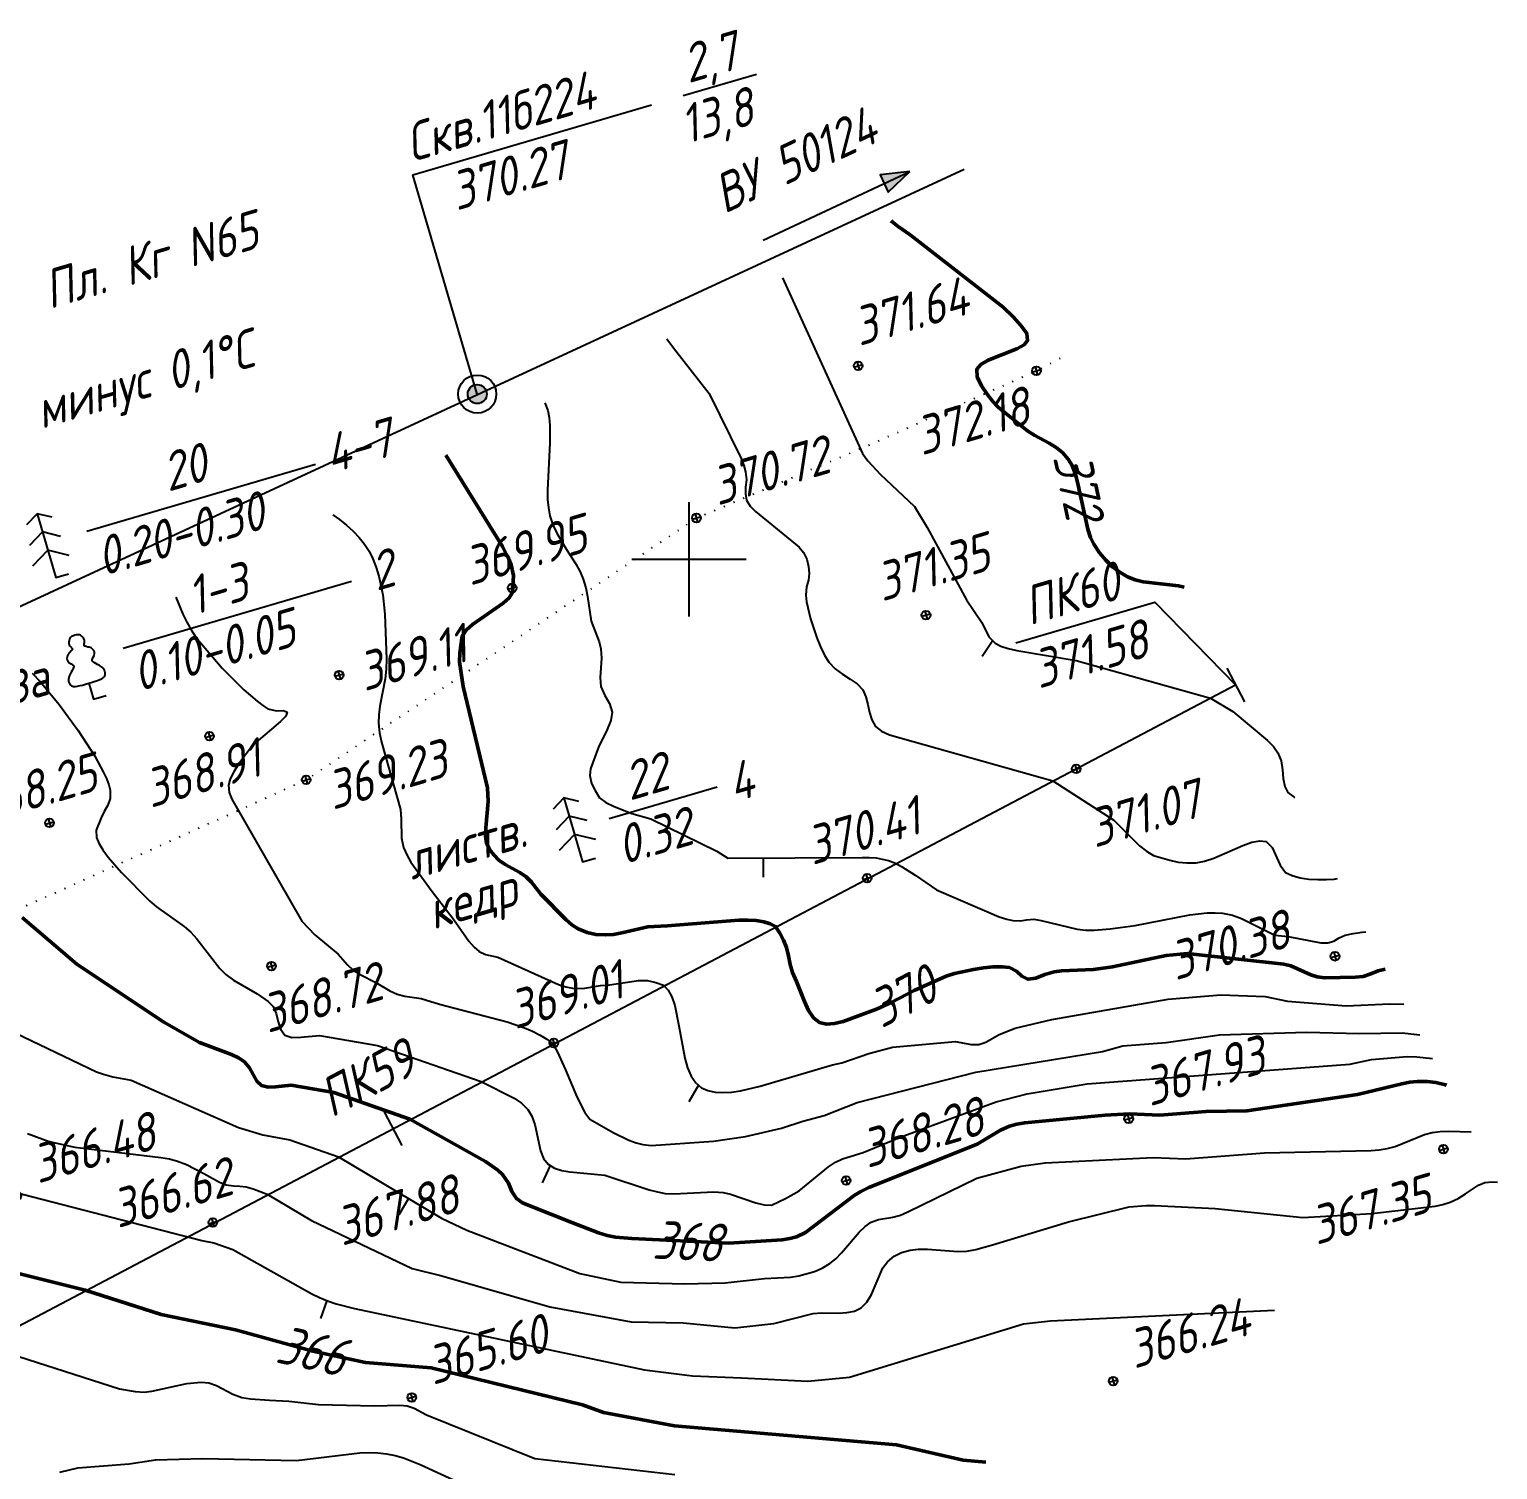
# Model space of a CAD drawing. Extents: x 1517648 to 1519685, y 2184577 to 2185456.
# Drawn here: x 1519530.7 to 1519684.9, y 2185304.4 to 2185455.7 of the extents above; entities that cross this region are included whole.
import ezdxf
from ezdxf.enums import TextEntityAlignment as Align

# ---------------------------------------------------------------- set-up
doc = ezdxf.new("R2010")
doc.units = 0
doc.linetypes.add('ИИDot', pattern=[1, 0, -1])
for name, color, linetype, lineweight in [('ИИ_ГЕОСЕТКА_025', 3, 'Continuous', 25), ('ИИ_КОНТУР_025', 7, 'ИИDot', 25), ('ИИ_ОТМЕТКА_025', 7, 'Continuous', 25), ('ИИ_ПИКЕТАЖ_025', 7, 'Continuous', 25), ('ИИ_ПЛОЩАДКА_025', 7, 'Continuous', 25), ('ИИ_РЕЛЬЕФ_025', 34, 'Continuous', 25), ('ИИ_РЕЛЬЕФ_050', 34, 'Continuous', 50), ('ИИ_СКВАЖИНА_025', 7, 'Continuous', 25), ('ИИ_ТЕКСТ_025', 7, 'Continuous', 25), ('ИИ_ТРАССА_ТРУБ_025', 7, 'Continuous', 25), ('ИИ_УГОДЬЯ_025', 7, 'Continuous', 25)]:
    doc.layers.add(name, color=color, linetype=linetype, lineweight=lineweight)
doc.styles.add('VNIPISIMPLEXCUR', font='simplex.shx', dxfattribs={"width": 0.8, "oblique": 15})

# ---------------------------------------------------------------- blocks, each defined once
blk = doc.blocks.new('PICKET')
at = {"color": 0, "linetype": 'Continuous', "lineweight": 25}
for p, q in [((-0.23, 0), (0.23, 0)), ((0, 0.23), (0, -0.23))]:
    blk.add_line(p, q, dxfattribs=at)
blk.add_circle((0, 0), 0.23, dxfattribs=at)
at = {"color": 0, "linetype": 'Continuous', "style": 'VNIPISIMPLEXCUR', "oblique": 15, "width": 0.8}
blk.add_attdef('OTMETKA', (1.25, 0.3), '', height=2, dxfattribs=at)
at = {"color": 8, "linetype": 'Continuous', "style": 'VNIPISIMPLEXCUR', "oblique": 15, "width": 0.8, "flags": 1}
blk.add_attdef('NOMER', (1.25, -2.7), '', height=2, dxfattribs=at)
blk = doc.blocks.new('ИИ15001')
at = {"color": 0, "linetype": 'Continuous', "lineweight": 25}
blk.add_lwpolyline([(0, 1), (0, -1)], dxfattribs=at)
at = {"color": 0, "linetype": 'Continuous', "lineweight": 25, "style": 'VNIPISIMPLEXCUR', "oblique": 15, "width": 0.8}
blk.add_attdef('STATIONING', text='', height=2, dxfattribs=at).set_placement((0, 2), align=Align.CENTER)
at = {"color": 7, "linetype": 'Continuous', "lineweight": 25, "style": 'VNIPISIMPLEXCUR', "oblique": 15, "width": 0.8}
blk.add_attdef('HEIGHT', text='', height=2, dxfattribs=at).set_placement((0, -2), align=Align.TOP_CENTER)
blk = doc.blocks.new('ИИ053672А')
at = {"color": 0, "linetype": 'Continuous'}
for points in [[(0.7, 3.096), (0, 3.5), (-0.7, 3.096)], [(0, 3.5), (0, 0), (0.7, 0)], [(0.85, 2.009), (0, 2.5), (-0.85, 2.009)], [(1, 0.923), (0, 1.5), (-1, 0.923)]]:
    blk.add_lwpolyline(points, dxfattribs=at)
at = {"color": 0, "linetype": 'Continuous', "style": 'VNIPISIMPLEXCUR', "oblique": 15, "width": 0.8}
blk.add_attdef('RACE1', text='', height=2, dxfattribs=at).set_placement((-2, 2.25), align=Align.RIGHT)
blk.add_attdef('HEIGHT', (2, 2.25), '', height=2, dxfattribs=at)
blk.add_attdef('DISTANCE', text='', height=2, dxfattribs=at).set_placement((8.5, 1.75), align=Align.MIDDLE_LEFT)
blk.add_attdef('RACE2', text='', height=2, dxfattribs=at).set_placement((-2, 1.25), align=Align.TOP_RIGHT)
blk.add_attdef('THICKNESS', text='', height=2, dxfattribs=at).set_placement((2, 1.25), align=Align.TOP_LEFT)
blk = doc.blocks.new('ИИ053671А')
at = {"color": 0, "linetype": 'Continuous'}
blk.add_lwpolyline([(0, 0.875), (0.129, 0.876), (0.342, 0.878), (0.479, 0.882), (0.614, 0.891), (0.726, 0.907), (0.816, 0.94), (0.906, 1), (0.956, 1.071), (0.983, 1.151), (0.991, 1.231), (0.986, 1.295), (0.963, 1.379), (0.932, 1.445), (0.884, 1.516), (0.798, 1.61), (0.719, 1.692), (0.646, 1.766), (0.575, 1.842), (0.536, 1.889), (0.511, 1.929), (0.501, 1.967), (0.504, 1.992), (0.518, 2.017), (0.545, 2.049), (0.608, 2.115), (0.679, 2.198), (0.732, 2.29), (0.745, 2.372), (0.736, 2.444), (0.709, 2.515), (0.672, 2.575), (0.633, 2.617), (0.596, 2.646), (0.548, 2.678), (0.495, 2.709), (0.408, 2.76), (0.363, 2.789), (0.336, 2.812), (0.324, 2.831), (0.321, 2.846), (0.325, 2.865), (0.335, 2.89), (0.353, 2.928), (0.372, 2.968), (0.4, 3.034), (0.413, 3.103), (0.412, 3.19), (0.398, 3.247), (0.363, 3.319), (0.32, 3.377), (0.284, 3.414), (0.246, 3.444), (0.181, 3.476), (0.125, 3.489), (0.07, 3.496), (0, 3.5), (-0.07, 3.496), (-0.125, 3.489), (-0.181, 3.476), (-0.246, 3.444), (-0.284, 3.414), (-0.32, 3.377), (-0.363, 3.319), (-0.398, 3.247), (-0.412, 3.19), (-0.413, 3.103), (-0.4, 3.034), (-0.372, 2.968), (-0.353, 2.928), (-0.335, 2.89), (-0.325, 2.865), (-0.321, 2.846), (-0.324, 2.831), (-0.336, 2.812), (-0.363, 2.789), (-0.408, 2.76), (-0.495, 2.709), (-0.548, 2.678), (-0.596, 2.646), (-0.633, 2.617), (-0.672, 2.575), (-0.709, 2.515), (-0.736, 2.444), (-0.745, 2.372), (-0.732, 2.29), (-0.679, 2.198), (-0.608, 2.115), (-0.545, 2.049), (-0.518, 2.017), (-0.504, 1.992), (-0.501, 1.967), (-0.511, 1.929), (-0.536, 1.889), (-0.575, 1.842), (-0.646, 1.766), (-0.719, 1.692), (-0.798, 1.61), (-0.884, 1.516), (-0.932, 1.445), (-0.963, 1.379), (-0.986, 1.295), (-0.991, 1.231), (-0.983, 1.151), (-0.956, 1.071), (-0.906, 1), (-0.816, 0.94), (-0.726, 0.907), (-0.614, 0.891), (-0.479, 0.882), (-0.342, 0.878), (-0.129, 0.876)], close=True, dxfattribs=at)
blk.add_lwpolyline([(0, 0.875), (0, 0), (0.7, 0)], dxfattribs=at)
at = {"color": 0, "linetype": 'Continuous', "style": 'VNIPISIMPLEXCUR', "oblique": 15, "width": 0.8}
blk.add_attdef('RACE1', text='', height=2, dxfattribs=at).set_placement((-2, 2.25), align=Align.RIGHT)
blk.add_attdef('HEIGHT', (2, 2.25), '', height=2, dxfattribs=at)
blk.add_attdef('DISTANCE', text='', height=2, dxfattribs=at).set_placement((8.5, 1.75), align=Align.MIDDLE_LEFT)
blk.add_attdef('RACE2', text='', height=2, dxfattribs=at).set_placement((-2, 1.25), align=Align.TOP_RIGHT)
blk.add_attdef('THICKNESS', text='', height=2, dxfattribs=at).set_placement((2, 1.25), align=Align.TOP_LEFT)
blk = doc.blocks.new('ИИ25001')
at = {"linetype": 'Continuous'}
h = blk.add_hatch(color=0, dxfattribs=at)
edge = h.paths.add_edge_path()
edge.add_arc((0, 0), 0.5, 0, 360)
at = {"color": 0, "linetype": 'Continuous'}
for radius in [1, 0.5]:
    blk.add_circle((0, 0), radius, dxfattribs=at)
at = {"color": 0, "style": 'VNIPISIMPLEXCUR', "oblique": 15, "width": 0.8}
for tag, p in [('NUMBER', (2, 0.7)), ('STS', (14.218, 0.7)), ('EGWL', (38.317, 0.7)), ('TFS', (19.079, -1)), ('HEIGHT', (2, -2.7)), ('FS', (14.218, -2.7)), ('AGWL', (36.594, -2.7))]:
    blk.add_attdef(tag, p, '', height=2, dxfattribs=at)
at = {"color": 253, "style": 'VNIPISIMPLEXCUR', "oblique": 15, "width": 0.8, "flags": 1}
for tag, p in [('DATE', (-2.5, -0.8)), ('NOTE1', (-2.5, -3.2)), ('NOTE2', (-2.5, -5.6))]:
    blk.add_attdef(tag, text='', height=1.6, dxfattribs=at).set_placement(p, align=Align.RIGHT)
blk = doc.blocks.new('ИИ15008')
at = {"linetype": 'Continuous', "lineweight": 25}
blk.add_hatch(color=0, dxfattribs=at).paths.add_polyline_path([(0, 0), (1.5, -0.5), (1.5, 0.5)])
at = {"color": 0, "linetype": 'Continuous', "lineweight": 25}
blk.add_lwpolyline([(0, 0), (1.5, -0.5), (1.5, 0.5)], close=True, dxfattribs=at)
blk.add_lwpolyline([(8.5, 0), (0, 0)], dxfattribs=at)
blk = doc.blocks.new('ИИ053296')
at = {"color": 0, "linetype": 'Continuous', "lineweight": 25}
blk.add_lwpolyline([(0, 0), (1, 0)], dxfattribs=at)
blk = doc.blocks.new('ИИ05012')
at = {"color": 0, "linetype": 'Continuous', "flags": 128}
for points in [[(0, 3), (0, -3)], [(-3, 0), (3, 0)]]:
    blk.add_lwpolyline(points, dxfattribs=at)

msp = doc.modelspace()

# ---------------------------------------------------------------- linework, layer by layer
at = {"layer": 'ИИ_КОНТУР_025', "flags": 128}
msp.add_lwpolyline([(1519464.39, 2185354.07), (1519471.875, 2185342.195), (1519475.39, 2185338.89), (1519559.81, 2185376.84), (1519600.785, 2185404.336), (1519618.726, 2185411.925), (1519636.483, 2185419.793), (1519639.251, 2185421.26)], dxfattribs=at)
at = {"layer": 'ИИ_ПИКЕТАЖ_025', "color": 4}
msp.add_lwpolyline([(1519634.327, 2185391.21), (1519648.924, 2185395.499), (1519657.402, 2185386.805)], dxfattribs=at)
at = {"layer": 'ИИ_ПЛОЩАДКА_025'}
msp.add_lwpolyline([(1519628.884, 2185440.941), (1519496.34, 2185379.58), (1519490.219, 2185392.79)], dxfattribs=at)
at = {"layer": 'ИИ_РЕЛЬЕФ_025'}
for points, elevation in [([(1519609.825, 2185429.558), (1519618.213, 2185411.094), (1519618.784, 2185410.346), (1519620.089, 2185408.929), (1519623.67, 2185405.543), (1519625.02, 2185403.324), (1519629.151, 2185395.754), (1519630.77, 2185393.373), (1519631.505, 2185391.864), (1519632.154, 2185391.201), (1519632.759, 2185390.889), (1519633.522, 2185390.629), (1519634.412, 2185390.409), (1519640.644, 2185389.379), (1519654.766, 2185385.419), (1519657.092, 2185384.01), (1519660.761, 2185380.968), (1519661.362, 2185380.331), (1519661.84, 2185379.668), (1519662.172, 2185378.822), (1519662.319, 2185377.898), (1519662.404, 2185376.98), (1519662.554, 2185376.15), (1519662.892, 2185375.493), (1519663.532, 2185375.017), (1519663.632, 2185374.98)], 371.5), ([(1519597.691, 2185423.166), (1519598.391, 2185422.204), (1519602.129, 2185417.405), (1519605.484, 2185410.585), (1519605.758, 2185409.858), (1519605.953, 2185409.199), (1519606.035, 2185408.335), (1519605.953, 2185407.575), (1519605.937, 2185406.887), (1519606.029, 2185406.195), (1519606.423, 2185405.583), (1519606.989, 2185405.01), (1519611.565, 2185401.278), (1519612.011, 2185400.73), (1519612.366, 2185400.001), (1519612.56, 2185399.25), (1519612.64, 2185398.495), (1519612.539, 2185397.799), (1519612.326, 2185397.1), (1519612.26, 2185396.25), (1519612.36, 2185395.535), (1519612.78, 2185393.735), (1519613.432, 2185391.745), (1519613.822, 2185390.792), (1519614.244, 2185389.928), (1519614.687, 2185389.199), (1519615.346, 2185388.486), (1519616.124, 2185387.924), (1519616.931, 2185387.427), (1519617.678, 2185386.91), (1519618.274, 2185386.287), (1519618.583, 2185385.54), (1519618.798, 2185384.737), (1519618.947, 2185383.902), (1519619.214, 2185383.147), (1519619.581, 2185382.455), (1519620.233, 2185381.959), (1519621.057, 2185381.577), (1519638.225, 2185376.745), (1519644.608, 2185372.611), (1519647.325, 2185369.922), (1519648.034, 2185369.353), (1519648.777, 2185368.909), (1519650.491, 2185368.387), (1519651.363, 2185368.178), (1519652.286, 2185368.106), (1519653.261, 2185368.129), (1519654.132, 2185368.288), (1519655.1, 2185368.617), (1519658.165, 2185369.946), (1519659.105, 2185370.277), (1519659.935, 2185370.439), (1519660.614, 2185370.364), (1519661.234, 2185369.742), (1519662.065, 2185367.874), (1519662.642, 2185367.113), (1519663.336, 2185366.78), (1519664.17, 2185366.554), (1519665.086, 2185366.42), (1519666.027, 2185366.361), (1519666.936, 2185366.362), (1519667.758, 2185366.407), (1519668.11, 2185366.478)], 371), ([(1519584.879, 2185416.416), (1519585.175, 2185415.617), (1519585.33, 2185414.884), (1519585.41, 2185414.066), (1519585.406, 2185412.235), (1519585.137, 2185407.243), (1519585.159, 2185406.297), (1519585.242, 2185405.404), (1519585.4, 2185404.581), (1519585.713, 2185403.634), (1519586.128, 2185402.733), (1519587.132, 2185401.042), (1519588.145, 2185399.456), (1519588.57, 2185398.684), (1519588.896, 2185397.919), (1519589.167, 2185396.991), (1519589.345, 2185396.1), (1519589.721, 2185393.491), (1519590.562, 2185391.347), (1519590.752, 2185390.581), (1519590.807, 2185389.624), (1519590.688, 2185387.58), (1519590.765, 2185386.64), (1519591.162, 2185385.706), (1519591.654, 2185384.839), (1519591.947, 2185383.934), (1519591.798, 2185383.058), (1519591.412, 2185382.135), (1519590.501, 2185380.264), (1519589.676, 2185378.003), (1519589.599, 2185377.289), (1519589.774, 2185376.47), (1519590.156, 2185375.705), (1519590.592, 2185374.965), (1519591.277, 2185374.454), (1519592.151, 2185374.045), (1519594.013, 2185373.287), (1519595.996, 2185372.744), (1519602.916, 2185369.353), (1519604.077, 2185368.604), (1519618.174, 2185368.683), (1519618.907, 2185368.683), (1519619.664, 2185368.634), (1519620.297, 2185368.524), (1519620.96, 2185368.354), (1519621.693, 2185368.072), (1519622.326, 2185367.741), (1519623.752, 2185366.819), (1519625.991, 2185365.272), (1519632.59, 2185362.466), (1519633.361, 2185362.214), (1519634.025, 2185362.055), (1519634.823, 2185362.03), (1519635.452, 2185362.151), (1519636.197, 2185362.196), (1519636.971, 2185362.084), (1519640.774, 2185361.171), (1519641.679, 2185361.056), (1519642.557, 2185361.043), (1519644.241, 2185361.196), (1519646.843, 2185361.538), (1519652.6, 2185362.673), (1519654.398, 2185362.871), (1519655.24, 2185362.885), (1519656.034, 2185362.828), (1519657.063, 2185362.617), (1519658.009, 2185362.284), (1519661.522, 2185360.542), (1519662.912, 2185360.397), (1519666.362, 2185359.706), (1519667.08, 2185359.707), (1519667.726, 2185359.914), (1519668.274, 2185360.238), (1519668.913, 2185360.513), (1519669.748, 2185360.698), (1519670.687, 2185360.837), (1519671.067, 2185360.865)], 370.5), ([(1519562.595, 2185404.678), (1519563.307, 2185404.176), (1519564.047, 2185403.578), (1519564.741, 2185402.953), (1519565.375, 2185402.295), (1519565.939, 2185401.595), (1519566.421, 2185400.848), (1519566.825, 2185400.033), (1519567.163, 2185399.155), (1519567.441, 2185398.225), (1519567.841, 2185396.259), (1519568.075, 2185394.231), (1519568.256, 2185389.518), (1519568.218, 2185388.455), (1519568.09, 2185387.434), (1519567.537, 2185384.578), (1519567.421, 2185383.677), (1519567.402, 2185382.791), (1519567.511, 2185381.765), (1519567.714, 2185380.786), (1519569.705, 2185373.715), (1519569.795, 2185372.717), (1519569.82, 2185370.73), (1519570.025, 2185369.74), (1519570.361, 2185368.967), (1519570.815, 2185368.195), (1519573.026, 2185365.116), (1519575.271, 2185362.212), (1519576.896, 2185359.9), (1519577.431, 2185359.273), (1519577.958, 2185358.81), (1519578.621, 2185358.492), (1519579.93, 2185358.213), (1519586.295, 2185355.356), (1519587.079, 2185355.102), (1519587.784, 2185354.944), (1519588.861, 2185354.916), (1519590.701, 2185355.245), (1519591.675, 2185355.31), (1519594.706, 2185355.755), (1519595.652, 2185355.756), (1519596.513, 2185355.559), (1519597.33, 2185355.263), (1519597.822, 2185354.755), (1519598.206, 2185354.034), (1519598.505, 2185353.144), (1519598.946, 2185351.022), (1519599.566, 2185347.627), (1519599.857, 2185346.608), (1519600.23, 2185345.717), (1519600.715, 2185345.004), (1519601.316, 2185344.486), (1519601.984, 2185344.2), (1519602.739, 2185344.04), (1519603.571, 2185343.994), (1519604.471, 2185344.047), (1519605.428, 2185344.185), (1519607.479, 2185344.659), (1519615.063, 2185346.911), (1519616.069, 2185347.119), (1519618.889, 2185348.107), (1519621.368, 2185348.754), (1519627.999, 2185349.36), (1519629.636, 2185349.05), (1519630.427, 2185349.048), (1519631.165, 2185349.301), (1519632.587, 2185350.108), (1519634.269, 2185350.757), (1519638.116, 2185351.684), (1519650.31, 2185353.817), (1519655.834, 2185354.276), (1519660.5, 2185354.08), (1519662.861, 2185353.613), (1519668.992, 2185353.118), (1519673.582, 2185353.316), (1519675.058, 2185353.289)], 369.5), ([(1519546.136, 2185396.007), (1519546.863, 2185394.254), (1519547.281, 2185393.396), (1519547.737, 2185392.581), (1519548.239, 2185391.822), (1519550.985, 2185388.554), (1519553.27, 2185386.286), (1519554.658, 2185385.097), (1519555.262, 2185384.647), (1519555.786, 2185384.313), (1519556.677, 2185384.088), (1519557.442, 2185384.112), (1519557.821, 2185383.955), (1519557.656, 2185383.542), (1519557.099, 2185382.961), (1519554.529, 2185380.743), (1519553.854, 2185380.021), (1519552.717, 2185378.471), (1519552.22, 2185377.681), (1519551.844, 2185376.94), (1519551.642, 2185376.293), (1519551.739, 2185375.506), (1519552.001, 2185374.795), (1519559.343, 2185362.014), (1519560.702, 2185360.571), (1519563.168, 2185358.542), (1519564.155, 2185357.399), (1519564.716, 2185356.877), (1519565.463, 2185356.399), (1519567.121, 2185355.562), (1519568.586, 2185354.671), (1519569.352, 2185354.315), (1519570.177, 2185354.108), (1519571.894, 2185353.874), (1519573.813, 2185353.284), (1519580.901, 2185351.442), (1519582.74, 2185350.803), (1519583.585, 2185350.438), (1519584.368, 2185350.036), (1519585.08, 2185349.591), (1519585.712, 2185349.098), (1519586.191, 2185348.234), (1519587.037, 2185346.371), (1519588.217, 2185343.555), (1519589.055, 2185341.889), (1519589.584, 2185341.217), (1519592.029, 2185339.793), (1519593.68, 2185338.981), (1519594.466, 2185338.723), (1519595.163, 2185338.538), (1519596.021, 2185338.424), (1519602.576, 2185338.909), (1519605.924, 2185339.38), (1519609.711, 2185340.242), (1519611.967, 2185340.983), (1519614.195, 2185341.581), (1519617.657, 2185342.94), (1519630.129, 2185346.139), (1519643.411, 2185348.32), (1519645.544, 2185348.898), (1519650.092, 2185349.249), (1519655.711, 2185350.062), (1519664.857, 2185350.328), (1519670.41, 2185350.207), (1519674.875, 2185350.282), (1519676.76, 2185350.058)], 369), ([(1519531.034, 2185388.051), (1519531.884, 2185387.151), (1519533.874, 2185384.74), (1519535.868, 2185382.016), (1519537.606, 2185379.313), (1519538.493, 2185377.689), (1519538.826, 2185376.967), (1519539.073, 2185376.322), (1519539.224, 2185375.767), (1519539.233, 2185374.876), (1519538.97, 2185374.163), (1519538.598, 2185373.521), (1519538.281, 2185372.844), (1519537.771, 2185371.547), (1519537.784, 2185370.783), (1519538.032, 2185370.189), (1519538.454, 2185369.497), (1519539.017, 2185368.733), (1519540.42, 2185367.098), (1519543.349, 2185364.134), (1519544.085, 2185363.495), (1519547.004, 2185361.427), (1519547.683, 2185360.84), (1519548.339, 2185360.136), (1519550.748, 2185357.023), (1519551.374, 2185356.396), (1519552.177, 2185355.788), (1519554.65, 2185354.375), (1519555.811, 2185353.547), (1519556.326, 2185353.025), (1519556.65, 2185352.313), (1519556.872, 2185351.442), (1519557.133, 2185350.614), (1519557.574, 2185350.033), (1519558.316, 2185349.796), (1519559.244, 2185349.81), (1519561.213, 2185349.989), (1519567.297, 2185348.932), (1519578.183, 2185345.162), (1519581.662, 2185343.402), (1519582.435, 2185342.872), (1519583.091, 2185342.235), (1519583.52, 2185341.517), (1519583.807, 2185340.656), (1519584.422, 2185337.861), (1519584.744, 2185337.075), (1519585.226, 2185336.47), (1519585.875, 2185336.068), (1519586.647, 2185335.811), (1519587.508, 2185335.661), (1519591.172, 2185335.327), (1519595.838, 2185333.782), (1519596.703, 2185333.559), (1519597.504, 2185333.414), (1519598.407, 2185333.359), (1519602.611, 2185333.58), (1519603.591, 2185333.508), (1519604.368, 2185333.33), (1519607.035, 2185332.41), (1519607.893, 2185332.209), (1519608.665, 2185332.177), (1519610.131, 2185332.876), (1519611.558, 2185333.663), (1519614.641, 2185336.213), (1519615.394, 2185336.693), (1519616.127, 2185337.03), (1519618.289, 2185337.693), (1519622.282, 2185339.356), (1519632.267, 2185343.03), (1519635.507, 2185343.878), (1519641.817, 2185344.919), (1519669.377, 2185346.974), (1519671.675, 2185347.459), (1519675.408, 2185347.781), (1519676.431, 2185347.767), (1519678.06, 2185347.592)], 368.5), ([(1519528.38, 2185350.685), (1519537.804, 2185346.186), (1519538.531, 2185345.913), (1519539.521, 2185345.652), (1519541.444, 2185345.301), (1519552.705, 2185340.313), (1519555.255, 2185339.544), (1519558.102, 2185339.049), (1519563.208, 2185337.261), (1519574.022, 2185330.803), (1519576.677, 2185329.549), (1519588.541, 2185324.984), (1519592.861, 2185324.097), (1519599.558, 2185323.905), (1519603.81, 2185324.019), (1519607.946, 2185324.463), (1519610.67, 2185324.605), (1519611.549, 2185324.749), (1519613.191, 2185325.219), (1519613.992, 2185325.565), (1519614.799, 2185326.031), (1519615.415, 2185326.527), (1519616.033, 2185327.163), (1519617.89, 2185329.323), (1519618.506, 2185329.926), (1519619.12, 2185330.372), (1519619.889, 2185330.683), (1519621.42, 2185330.926), (1519622.211, 2185331.13), (1519622.992, 2185331.459), (1519630.233, 2185334.999), (1519634.872, 2185336.275), (1519637.414, 2185336.617), (1519648.761, 2185337.194), (1519652.174, 2185337.027), (1519660.419, 2185337.662), (1519671.641, 2185337.904), (1519672.49, 2185337.985), (1519673.31, 2185338.117), (1519674.139, 2185338.341), (1519677.249, 2185339.603), (1519678.048, 2185339.804), (1519678.872, 2185339.906), (1519679.709, 2185339.939), (1519682.129, 2185339.868)], 367.5), ([(1519530.559, 2185339.701), (1519532.818, 2185338.851), (1519535.501, 2185338.261), (1519544.563, 2185337.193), (1519545.453, 2185337.03), (1519546.312, 2185336.807), (1519547.238, 2185336.454), (1519549.057, 2185335.493), (1519550.707, 2185334.591), (1519551.422, 2185334.311), (1519552.18, 2185334.185), (1519552.842, 2185334.175), (1519553.505, 2185334.108), (1519554.24, 2185333.893), (1519555.71, 2185333.336), (1519560.379, 2185330.547), (1519570.932, 2185325.534), (1519574.061, 2185324.766), (1519585.398, 2185321.486), (1519593.939, 2185319.925), (1519599.381, 2185319.825), (1519604.834, 2185319.305), (1519608.923, 2185319.743), (1519613.053, 2185320.805), (1519613.916, 2185320.854), (1519615.707, 2185320.843), (1519616.57, 2185320.892), (1519617.369, 2185321.051), (1519618.071, 2185321.374), (1519618.673, 2185321.974), (1519619.156, 2185322.806), (1519620.364, 2185325.588), (1519620.841, 2185326.237), (1519621.564, 2185326.818), (1519622.33, 2185327.198), (1519623.245, 2185327.461), (1519624.08, 2185327.556), (1519625.049, 2185327.536), (1519628.22, 2185327.31), (1519629.187, 2185327.354), (1519630.113, 2185327.511), (1519631.858, 2185327.992), (1519639.863, 2185330.428), (1519646.239, 2185332.013), (1519648.005, 2185332.128), (1519648.901, 2185332.132), (1519655.251, 2185331.837), (1519664.448, 2185330.89), (1519671.688, 2185331.29), (1519678.34, 2185332.08), (1519679.169, 2185332.257), (1519679.922, 2185332.476), (1519680.778, 2185332.863), (1519681.538, 2185333.345), (1519682.895, 2185334.266), (1519683.556, 2185334.541), (1519684.375, 2185334.628), (1519684.913, 2185334.582)], 367), ([(1519517.532, 2185336.543), (1519548.862, 2185328.465), (1519550.127, 2185328.209), (1519552.095, 2185327.511), (1519560.388, 2185322.864), (1519561.205, 2185322.471), (1519562.049, 2185322.122), (1519562.969, 2185321.813), (1519564.89, 2185321.327), (1519595.339, 2185314.893), (1519600.371, 2185314.233), (1519605.512, 2185314.038), (1519612.477, 2185313.673), (1519616.868, 2185314.11), (1519635.135, 2185319.722), (1519637.962, 2185320.035), (1519661.498, 2185321.146)], 366.5), ([(1519525.79, 2185317.509), (1519540.197, 2185312.867), (1519541.866, 2185312.593), (1519542.78, 2185312.55), (1519543.601, 2185312.632), (1519547.284, 2185313.431), (1519548.783, 2185313.567), (1519549.573, 2185313.512), (1519550.38, 2185313.234), (1519552.107, 2185312.336), (1519553.045, 2185311.989), (1519553.969, 2185311.817), (1519555.969, 2185311.678), (1519558.001, 2185311.584), (1519561.109, 2185311.253), (1519566.981, 2185311.098), (1519569.634, 2185311.175), (1519570.421, 2185311.084), (1519571.143, 2185310.838), (1519572.436, 2185310.165), (1519583.818, 2185305.567), (1519598.508, 2185303.896)], 365.5), ([(1519533.958, 2185304.118), (1519535.837, 2185304.603), (1519541.224, 2185305.019), (1519543.97, 2185305.41), (1519548.943, 2185305.578), (1519558.778, 2185305.374), (1519565.456, 2185306.178), (1519566.396, 2185306.208), (1519567.326, 2185306.177), (1519568.244, 2185306.074), (1519569.147, 2185305.889), (1519570.037, 2185305.633), (1519571.791, 2185304.954), (1519580.586, 2185300.886)], 365)]:
    msp.add_lwpolyline(points, dxfattribs=dict(at, elevation=elevation))
at = {"layer": 'ИИ_РЕЛЬЕФ_050'}
for points, elevation in [([(1519621.222, 2185435.562), (1519621.311, 2185435.477), (1519621.957, 2185434.965), (1519623.227, 2185434.069), (1519632.99, 2185426.468), (1519634.029, 2185425.46), (1519634.889, 2185424.529), (1519635.464, 2185423.728), (1519635.557, 2185422.963), (1519635.188, 2185422.513), (1519634.439, 2185422.101), (1519631.415, 2185420.911), (1519630.645, 2185420.466), (1519630.244, 2185419.968), (1519630.279, 2185419.146), (1519630.708, 2185418.229), (1519631.319, 2185417.332), (1519631.904, 2185416.572), (1519632.483, 2185415.963), (1519635.579, 2185413.449), (1519636.31, 2185412.999), (1519637.827, 2185412.19), (1519638.558, 2185411.741), (1519639.236, 2185411.202), (1519639.834, 2185410.528), (1519640.231, 2185409.845), (1519640.552, 2185409.029), (1519640.815, 2185408.114), (1519641.881, 2185403.15), (1519642.168, 2185402.305), (1519642.521, 2185401.583), (1519643.117, 2185400.689), (1519643.761, 2185399.903), (1519644.46, 2185399.221), (1519645.228, 2185398.653), (1519646.043, 2185398.153), (1519646.838, 2185397.839), (1519647.705, 2185397.638), (1519651.406, 2185397.217), (1519652.002, 2185397.056)], 372), ([(1519574.466, 2185410.931), (1519580.429, 2185401.346), (1519581.094, 2185399.997), (1519581.317, 2185399.424), (1519581.569, 2185398.291), (1519581.489, 2185396.515), (1519581.107, 2185395.958), (1519580.499, 2185395.407), (1519577.259, 2185393.155), (1519576.616, 2185392.553), (1519576.186, 2185391.926), (1519575.932, 2185390.141), (1519575.9, 2185389.231), (1519576.285, 2185386.63), (1519578.837, 2185376.006), (1519578.927, 2185374.558), (1519578.656, 2185371.803), (1519578.639, 2185370.953), (1519578.751, 2185370.222), (1519579.062, 2185369.524), (1519579.506, 2185368.951), (1519580.053, 2185368.415), (1519580.694, 2185367.951), (1519582.235, 2185367.119), (1519582.903, 2185366.662), (1519583.481, 2185366.078), (1519584.463, 2185364.842), (1519587.066, 2185362.176), (1519587.715, 2185361.62), (1519588.361, 2185361.196), (1519589.301, 2185360.804), (1519590.238, 2185360.609), (1519591.246, 2185360.548), (1519592.072, 2185360.602), (1519592.953, 2185360.759), (1519595.688, 2185361.406), (1519597.715, 2185361.493), (1519605.253, 2185362.118), (1519606.198, 2185362.112), (1519607.067, 2185362.052), (1519607.847, 2185361.927), (1519608.523, 2185361.728), (1519609.081, 2185361.443), (1519609.534, 2185360.75), (1519609.924, 2185360.011), (1519610.252, 2185359.228), (1519610.464, 2185358.362), (1519610.628, 2185357.46), (1519610.865, 2185356.611), (1519611.309, 2185355.66), (1519612.123, 2185353.575), (1519612.567, 2185352.625), (1519613.087, 2185351.857), (1519613.721, 2185351.363), (1519614.447, 2185351.191), (1519615.279, 2185351.244), (1519616.177, 2185351.459), (1519619.702, 2185352.744), (1519621.294, 2185353.499), (1519623.654, 2185354.716), (1519626.994, 2185356.212), (1519627.896, 2185356.494), (1519629.868, 2185356.924), (1519630.929, 2185357.09), (1519631.958, 2185357.193), (1519632.893, 2185357.211), (1519633.671, 2185357.121), (1519634.393, 2185356.743), (1519634.96, 2185356.225), (1519635.584, 2185355.906), (1519636.439, 2185356.019), (1519637.366, 2185356.385), (1519638.362, 2185356.692), (1519639.131, 2185356.788), (1519642.491, 2185356.926), (1519644.483, 2185357.212), (1519650.122, 2185358.376), (1519652.323, 2185358.587), (1519662.449, 2185357.492), (1519663.215, 2185357.317), (1519665.297, 2185356.358), (1519665.98, 2185356.145), (1519666.772, 2185356.052), (1519669.975, 2185356.126), (1519670.792, 2185356.188), (1519671.582, 2185356.451), (1519672.365, 2185356.791), (1519673.12, 2185356.968)], 370), ([(1519529.993, 2185362.386), (1519535.714, 2185357.481), (1519544.85, 2185351.401), (1519548.603, 2185349.242), (1519551.961, 2185347.99), (1519552.706, 2185347.631), (1519553.338, 2185347.216), (1519553.872, 2185346.591), (1519554.633, 2185345.192), (1519555.134, 2185344.728), (1519555.818, 2185344.559), (1519556.603, 2185344.588), (1519558.234, 2185344.766), (1519562.699, 2185343.991), (1519570.702, 2185341.196), (1519578.632, 2185336.746), (1519579.328, 2185336.281), (1519579.93, 2185335.832), (1519580.422, 2185335.401), (1519581.062, 2185334.476), (1519581.401, 2185333.601), (1519581.887, 2185332.86), (1519582.532, 2185332.421), (1519583.292, 2185332.089), (1519587.704, 2185330.368), (1519590.496, 2185329.251), (1519591.423, 2185328.984), (1519592.282, 2185328.822), (1519593.993, 2185328.663), (1519604.184, 2185328.189), (1519609.803, 2185328.537), (1519610.602, 2185328.667), (1519611.298, 2185328.85), (1519612.249, 2185329.306), (1519617.34, 2185333.17), (1519618.04, 2185333.605), (1519618.901, 2185334.033), (1519630.266, 2185338.562), (1519632.705, 2185340.064), (1519633.644, 2185340.462), (1519634.418, 2185340.673), (1519635.261, 2185340.827), (1519643.694, 2185341.635), (1519646.255, 2185341.763), (1519649.428, 2185341.632), (1519654.303, 2185342.019), (1519658.596, 2185342.094), (1519670.198, 2185343.796), (1519674.845, 2185344.925), (1519675.693, 2185345.074), (1519676.466, 2185345.154), (1519677.511, 2185345.154), (1519678.433, 2185345.038), (1519679.433, 2185344.814), (1519679.54, 2185344.782)], 368), ([(1519524.814, 2185326.191), (1519536.603, 2185323.242), (1519544.578, 2185320.673), (1519552.387, 2185319.09), (1519560.504, 2185316.844), (1519566.026, 2185315.662), (1519572.938, 2185315.086), (1519588.838, 2185311.202), (1519591.017, 2185310.412), (1519598.473, 2185309.003), (1519621.797, 2185306.999), (1519628.801, 2185305.384), (1519631.188, 2185305.179)], 366)]:
    msp.add_lwpolyline(points, dxfattribs=dict(at, elevation=elevation))
at = {"layer": 'ИИ_СКВАЖИНА_025', "flags": 128}
for points in [[(1519599.41, 2185448.71), (1519607.079, 2185450.964)], [(1519577.772, 2185417.354), (1519571.01, 2185440.366), (1519596.063, 2185447.727)]]:
    msp.add_lwpolyline(points, dxfattribs=at)
at = {"layer": 'ИИ_ТРАССА_ТРУБ_025', "color": 4}
msp.add_lwpolyline([(1519223.067, 2185157.992), (1519419.16, 2185261.3), (1519657.402, 2185386.805)], dxfattribs=at)
at = {"layer": 'ИИ_УГОДЬЯ_025'}
for points in [[(1519536.788, 2185402.937), (1519560.777, 2185409.985)], [(1519540.583, 2185390.665), (1519564.572, 2185397.714)], [(1519591.62, 2185372.791), (1519602.958, 2185376.122)]]:
    msp.add_lwpolyline(points, dxfattribs=at)

# ---------------------------------------------------------------- block references
at = {"layer": 'ИИ_ГЕОСЕТКА_025', "xscale": 2, "yscale": 2, "zscale": 2}
msp.add_blockref('ИИ05012', (1519600, 2185400), dxfattribs=at)
at = {"layer": 'ИИ_ОТМЕТКА_025'}
ref = msp.add_blockref('PICKET', (1519617.766, 2185420.317, 371.64), dxfattribs=dict(at, xscale=2, yscale=2, zscale=2, rotation=16.37305555555556))
ref.add_attrib('OTMETKA', '371.64', (1519617.887, 2185422.375, 371.64), dxfattribs={"layer": '0', "color": 0, "linetype": 'Continuous', "height": 4, "rotation": 16.37306, "style": 'VNIPISIMPLEXCUR', "oblique": 15, "width": 0.8})
ref = msp.add_blockref('PICKET', (1519636.483, 2185419.793, 372.18), dxfattribs=dict(at, xscale=2, yscale=2, zscale=2, rotation=16.37305555555556))
ref.add_attrib('OTMETKA', '372.18', (1519624.439, 2185410.881, 372.18), dxfattribs={"layer": '0', "color": 0, "linetype": 'Continuous', "height": 4, "rotation": 16.37306, "style": 'VNIPISIMPLEXCUR', "oblique": 15, "width": 0.8})
at = {"layer": 'ИИ_ОТМЕТКА_025', "xscale": 2, "yscale": 2, "zscale": 2, "rotation": 16.37305555555556}
for p, values in [((1519600.785, 2185404.336, 370.72), {'OTMETKA': '370.72'}), ((1519646.17, 2185341.25, 367.93), {'OTMETKA': '367.93'}), ((1519616.51, 2185334.76, 368.28), {'OTMETKA': '368.28'}), ((1519529.42, 2185333.14, 366.48), {'OTMETKA': '366.48'}), ((1519644.54, 2185313.7, 366.24), {'OTMETKA': '366.24'}), ((1519570.893, 2185311.986, 365.6), {'OTMETKA': '365.60'})]:
    msp.add_blockref('PICKET', p, dxfattribs=at).add_auto_attribs(values)
at = {"layer": 'ИИ_ОТМЕТКА_025'}
ref = msp.add_blockref('PICKET', (1519581.432, 2185396.986, 369.95), dxfattribs=dict(at, xscale=2, yscale=2, zscale=2, rotation=16.37305555555556))
ref.add_attrib('OTMETKA', '369.95', (1519577.031, 2185397.213, 369.95), dxfattribs={"layer": '0', "color": 0, "linetype": 'Continuous', "height": 4, "rotation": 16.37306, "style": 'VNIPISIMPLEXCUR', "oblique": 15, "width": 0.8})
ref = msp.add_blockref('PICKET', (1519624.89, 2185394.14, 371.35), dxfattribs=dict(at, xscale=2, yscale=2, zscale=2, rotation=16.37305555555556))
ref.add_attrib('OTMETKA', '371.35', (1519620.28, 2185395.545, 371.35), dxfattribs={"layer": '0', "color": 0, "linetype": 'Continuous', "height": 4, "rotation": 16.37306, "style": 'VNIPISIMPLEXCUR', "oblique": 15, "width": 0.8})
ref = msp.add_blockref('PICKET', (1519563.274, 2185387.841, 369.11), dxfattribs=dict(at, xscale=2, yscale=2, zscale=2, rotation=16.37305555555556))
ref.add_attrib('OTMETKA', '369.11', (1519565.93, 2185386.116, 369.11), dxfattribs={"layer": '0', "color": 0, "linetype": 'Continuous', "height": 4, "rotation": 16.37306, "style": 'VNIPISIMPLEXCUR', "oblique": 15, "width": 0.8})
ref = msp.add_blockref('PICKET', (1519549.659, 2185381.426, 368.91), dxfattribs=dict(at, xscale=2, yscale=2, zscale=2, rotation=16.37305555555556))
ref.add_attrib('OTMETKA', '368.91', (1519543.482, 2185373.867, 368.91), dxfattribs={"layer": '0', "color": 0, "linetype": 'Continuous', "height": 4, "rotation": 16.37306, "style": 'VNIPISIMPLEXCUR', "oblique": 15, "width": 0.8})
ref = msp.add_blockref('PICKET', (1519532.861, 2185372.316, 368.25), dxfattribs=dict(at, xscale=2, yscale=2, zscale=2, rotation=16.37305555555556))
ref.add_attrib('OTMETKA', '368.25', (1519525.714, 2185372.159, 368.25), dxfattribs={"layer": '0', "color": 0, "linetype": 'Continuous', "height": 4, "rotation": 16.37306, "style": 'VNIPISIMPLEXCUR', "oblique": 15, "width": 0.8})
ref = msp.add_blockref('PICKET', (1519559.81, 2185376.84, 369.23), dxfattribs=dict(at, xscale=2, yscale=2, zscale=2, rotation=16.37305555555556))
ref.add_attrib('OTMETKA', '369.23', (1519562.613, 2185373.665, 369.23), dxfattribs={"layer": '0', "color": 0, "linetype": 'Continuous', "height": 4, "rotation": 16.37306, "style": 'VNIPISIMPLEXCUR', "oblique": 15, "width": 0.8})
ref = msp.add_blockref('PICKET', (1519640.661, 2185377.986, 371.07), dxfattribs=dict(at, xscale=2, yscale=2, zscale=2, rotation=16.37305555555556))
ref.add_attrib('OTMETKA', '371.07', (1519642.612, 2185369.693, 371.07), dxfattribs={"layer": '0', "color": 0, "linetype": 'Continuous', "height": 4, "rotation": 16.37306, "style": 'VNIPISIMPLEXCUR', "oblique": 15, "width": 0.8})
ref = msp.add_blockref('PICKET', (1519618.717, 2185366.511, 370.41), dxfattribs=dict(at, xscale=2, yscale=2, zscale=2, rotation=16.37305555555556))
ref.add_attrib('OTMETKA', '370.41', (1519612.957, 2185367.865, 370.41), dxfattribs={"layer": '0', "color": 0, "linetype": 'Continuous', "height": 4, "rotation": 16.37306, "style": 'VNIPISIMPLEXCUR', "oblique": 15, "width": 0.8})
ref = msp.add_blockref('PICKET', (1519667.838, 2185358.308, 370.38), dxfattribs=dict(at, xscale=2, yscale=2, zscale=2, rotation=16.37305555555556))
ref.add_attrib('OTMETKA', '370.38', (1519651.1, 2185355.757, 370.38), dxfattribs={"layer": '0', "color": 0, "linetype": 'Continuous', "height": 4, "rotation": 16.37306, "style": 'VNIPISIMPLEXCUR', "oblique": 15, "width": 0.8})
ref = msp.add_blockref('PICKET', (1519556.17, 2185357.28, 368.72), dxfattribs=dict(at, xscale=2, yscale=2, zscale=2, rotation=16.37305555555556))
ref.add_attrib('OTMETKA', '368.72', (1519555.767, 2185350.222, 368.72), dxfattribs={"layer": '0', "color": 0, "linetype": 'Continuous', "height": 4, "rotation": 16.37306, "style": 'VNIPISIMPLEXCUR', "oblique": 15, "width": 0.8})
ref = msp.add_blockref('PICKET', (1519585.813, 2185349.206, 369.01), dxfattribs=dict(at, xscale=2, yscale=2, zscale=2, rotation=16.37305555555556))
ref.add_attrib('OTMETKA', '369.01', (1519581.754, 2185350.626, 369.01), dxfattribs={"layer": '0', "color": 0, "linetype": 'Continuous', "height": 4, "rotation": 16.37306, "style": 'VNIPISIMPLEXCUR', "oblique": 15, "width": 0.8})
ref = msp.add_blockref('PICKET', (1519679.221, 2185338.058, 367.35), dxfattribs=dict(at, xscale=2, yscale=2, zscale=2, rotation=16.37305555555556))
ref.add_attrib('OTMETKA', '367.35', (1519665.891, 2185327.969, 367.35), dxfattribs={"layer": '0', "color": 0, "linetype": 'Continuous', "height": 4, "rotation": 16.37306, "style": 'VNIPISIMPLEXCUR', "oblique": 15, "width": 0.8})
ref = msp.add_blockref('PICKET', (1519550.011, 2185330.352, 366.62), dxfattribs=dict(at, xscale=2, yscale=2, zscale=2, rotation=16.37305555555556))
ref.add_attrib('OTMETKA', '366.62', (1519540.027, 2185329.733, 366.62), dxfattribs={"layer": '0', "color": 0, "linetype": 'Continuous', "height": 4, "rotation": 16.37306, "style": 'VNIPISIMPLEXCUR', "oblique": 15, "width": 0.8})
at = {"layer": 'ИИ_ПИКЕТАЖ_025', "color": 4}
ref = msp.add_blockref('ИИ15001', (1519657.402, 2185386.805, 371.58), dxfattribs=dict(at, xscale=2, yscale=2, zscale=2, rotation=27.78008820000004))
ref.add_attrib('STATIONING', 'ПК60', dxfattribs={"layer": '0', "color": 0, "linetype": 'Continuous', "lineweight": 25, "height": 4, "rotation": 16.37306, "style": 'VNIPISIMPLEXCUR', "oblique": 15, "width": 0.8}).set_placement((1519640.656, 2185394.468), align=Align.CENTER)
ref.add_attrib('HEIGHT', '371.58', dxfattribs={"layer": '0', "color": 7, "linetype": 'Continuous', "lineweight": 25, "height": 4, "rotation": 16.37306, "style": 'VNIPISIMPLEXCUR', "oblique": 15, "width": 0.8}).set_placement((1519641.514, 2185391.964), align=Align.TOP_CENTER)
ref = msp.add_blockref('ИИ15001', (1519568.928, 2185340.197, 367.88), dxfattribs=dict(at, xscale=2, yscale=2, zscale=2, rotation=27.78008937999997))
ref.add_attrib('STATIONING', 'ПК59', dxfattribs={"layer": '0', "color": 0, "linetype": 'Continuous', "lineweight": 25, "height": 4, "rotation": 27.78009, "style": 'VNIPISIMPLEXCUR', "oblique": 15, "width": 0.8}).set_placement((1519567.063, 2185343.736), align=Align.CENTER)
ref.add_attrib('HEIGHT', '367.88', dxfattribs={"layer": '0', "color": 7, "linetype": 'Continuous', "lineweight": 25, "height": 4, "rotation": 16.37306, "style": 'VNIPISIMPLEXCUR', "oblique": 15, "width": 0.8}).set_placement((1519568.726, 2185333.56), align=Align.TOP_CENTER)
at = {"layer": 'ИИ_РЕЛЬЕФ_025', "xscale": 2, "yscale": 2, "zscale": 2}
for p, rotation in [((1519631.906, 2185391.455, 371.5), 236.2138506421578), ((1519607.777, 2185368.624, 370.5), 270.3215341221578), ((1519600.999, 2185344.759, 369.5), 239.4746890421578), ((1519585.441, 2185336.337, 368.5), 244.7605390321578), ((1519570.547, 2185332.878, 367.5), 239.1523400321578), ((1519561.972, 2185322.154, 366.5), 251.0856640821578)]:
    msp.add_blockref('ИИ053296', p, dxfattribs=dict(at, rotation=rotation))
at = {"layer": 'ИИ_СКВАЖИНА_025'}
ref = msp.add_blockref('ИИ25001', (1519577.772, 2185417.354, 370.27), dxfattribs=dict(at, xscale=2, yscale=2, zscale=2, rotation=16.37305555555556))
ref.add_attrib('NUMBER', 'Скв.11б224', (1519570.875, 2185441.684, 370.33), dxfattribs={"layer": '0', "color": 0, "height": 4, "rotation": 16.37306, "style": 'VNIPISIMPLEXCUR', "oblique": 15, "width": 0.8})
ref.add_attrib('HEIGHT', '370.27', (1519575.609, 2185436.599, 370.33), dxfattribs={"layer": '0', "color": 0, "height": 4, "rotation": 16.37306, "style": 'VNIPISIMPLEXCUR', "oblique": 15, "width": 0.8})
ref.add_attrib('STS', '2,7', (1519599.94, 2185449.98, 370.33), dxfattribs={"layer": '0', "color": 0, "height": 4, "rotation": 16.37306, "style": 'VNIPISIMPLEXCUR', "oblique": 15, "width": 0.8})
ref.add_attrib('FS', '13,8', (1519599.71, 2185443.599, 370.33), dxfattribs={"layer": '0', "color": 0, "height": 4, "rotation": 16.37306, "style": 'VNIPISIMPLEXCUR', "oblique": 15, "width": 0.8})
ref = msp.add_blockref('ИИ25001', (1519499.734, 2185381.183, 367.8), dxfattribs=dict(at, xscale=2, yscale=2, zscale=2, rotation=16.37305555555556))
ref.add_attrib('NUMBER', 'Скв.11г290', (1519493.331, 2185405.4, 367.32), dxfattribs={"layer": '0', "color": 0, "height": 4, "rotation": 16.37306, "style": 'VNIPISIMPLEXCUR', "oblique": 15, "width": 0.8})
ref.add_attrib('HEIGHT', '367.80', (1519496.58, 2185399.99, 367.32), dxfattribs={"layer": '0', "color": 0, "height": 4, "rotation": 16.37306, "style": 'VNIPISIMPLEXCUR', "oblique": 15, "width": 0.8})
ref.add_attrib('STS', '3,0', (1519520.6, 2185413.324, 367.32), dxfattribs={"layer": '0', "color": 0, "height": 4, "rotation": 16.37306, "style": 'VNIPISIMPLEXCUR', "oblique": 15, "width": 0.8})
ref.add_attrib('FS', '10,0', (1519521.238, 2185406.535, 367.32), dxfattribs={"layer": '0', "color": 0, "height": 4, "rotation": 16.37306, "style": 'VNIPISIMPLEXCUR', "oblique": 15, "width": 0.8})
ref.add_attrib('TFS', 'минус 0,1%%DC', (1519532.02, 2185413.684, 367.32), dxfattribs={"layer": '0', "color": 0, "height": 4, "rotation": 16.37306, "style": 'VNIPISIMPLEXCUR', "oblique": 15, "width": 0.8})
at = {"layer": 'ИИ_ТЕКСТ_025', "xscale": 2, "yscale": 2, "zscale": 2, "rotation": 205.0990924321578}
msp.add_blockref('ИИ15008', (1519623.204, 2185440.726), dxfattribs=at)
at = {"layer": 'ИИ_УГОДЬЯ_025'}
ref = msp.add_blockref('ИИ053672А', (1519533.523, 2185398.072), dxfattribs=dict(at, xscale=2, yscale=2, zscale=2, rotation=16.37305555555556))
ref.add_attrib('RACE1', 'сосна', dxfattribs={"layer": '0', "color": 0, "linetype": 'Continuous', "height": 4, "rotation": 16.37306, "style": 'VNIPISIMPLEXCUR', "oblique": 15, "width": 0.8}).set_placement((1519524.176, 2185403.758), align=Align.RIGHT)
ref.add_attrib('RACE2', 'листв.', dxfattribs={"layer": '0', "color": 0, "linetype": 'Continuous', "height": 4, "rotation": 16.37306, "style": 'VNIPISIMPLEXCUR', "oblique": 15, "width": 0.8}).set_placement((1519525.039, 2185402.316), align=Align.TOP_RIGHT)
ref.add_attrib('HEIGHT', '20', (1519545.321, 2185407.082), dxfattribs={"layer": '0', "color": 0, "linetype": 'Continuous', "height": 4, "rotation": 16.37306, "style": 'VNIPISIMPLEXCUR', "oblique": 15, "width": 0.8})
ref.add_attrib('THICKNESS', '0.20-0.30', dxfattribs={"layer": '0', "color": 0, "linetype": 'Continuous', "height": 4, "rotation": 16.37306, "style": 'VNIPISIMPLEXCUR', "oblique": 15, "width": 0.8}).set_placement((1519537.334, 2185402.052), align=Align.TOP_LEFT)
ref.add_attrib('DISTANCE', '4-7', dxfattribs={"layer": '0', "color": 0, "linetype": 'Continuous', "height": 4, "rotation": 16.37306, "style": 'VNIPISIMPLEXCUR', "oblique": 15, "width": 0.8}).set_placement((1519561.82, 2185410.903), align=Align.MIDDLE_LEFT)
ref = msp.add_blockref('ИИ053671А', (1519537.477, 2185385.307), dxfattribs=dict(at, xscale=2, yscale=2, zscale=2, rotation=16.37305555555556))
ref.add_attrib('RACE1', 'береза', dxfattribs={"layer": '0', "color": 0, "linetype": 'Continuous', "height": 4, "rotation": 16.37306, "style": 'VNIPISIMPLEXCUR', "oblique": 15, "width": 0.8}).set_placement((1519533.134, 2185385.9), align=Align.RIGHT)
ref.add_attrib('HEIGHT', '1-3', (1519547.981, 2185394.106), dxfattribs={"layer": '0', "color": 0, "linetype": 'Continuous', "height": 4, "rotation": 16.37306, "style": 'VNIPISIMPLEXCUR', "oblique": 15, "width": 0.8})
ref.add_attrib('THICKNESS', '0.10-0.05', dxfattribs={"layer": '0', "color": 0, "linetype": 'Continuous', "height": 4, "rotation": 16.37306, "style": 'VNIPISIMPLEXCUR', "oblique": 15, "width": 0.8}).set_placement((1519541.088, 2185389.918), align=Align.TOP_LEFT)
ref.add_attrib('DISTANCE', '2', dxfattribs={"layer": '0', "color": 0, "linetype": 'Continuous', "height": 4, "rotation": 16.37306, "style": 'VNIPISIMPLEXCUR', "oblique": 15, "width": 0.8}).set_placement((1519566.636, 2185398.577), align=Align.MIDDLE_LEFT)
ref = msp.add_blockref('ИИ053672А', (1519588.829, 2185368.227), dxfattribs=dict(at, xscale=2, yscale=2, zscale=2, rotation=16.37305555555556))
ref.add_attrib('RACE1', 'листв.', dxfattribs={"layer": '0', "color": 0, "linetype": 'Continuous', "height": 4, "rotation": 16.37306, "style": 'VNIPISIMPLEXCUR', "oblique": 15, "width": 0.8}).set_placement((1519583.219, 2185369.925), align=Align.RIGHT)
ref.add_attrib('RACE2', 'кедр', dxfattribs={"layer": '0', "color": 0, "linetype": 'Continuous', "height": 4, "rotation": 16.37306, "style": 'VNIPISIMPLEXCUR', "oblique": 15, "width": 0.8}).set_placement((1519581.081, 2185367.597), align=Align.TOP_RIGHT)
ref.add_attrib('HEIGHT', '22', (1519593.786, 2185374.641), dxfattribs={"layer": '0', "color": 0, "linetype": 'Continuous', "height": 4, "rotation": 16.37306, "style": 'VNIPISIMPLEXCUR', "oblique": 15, "width": 0.8})
ref.add_attrib('THICKNESS', '0.32', dxfattribs={"layer": '0', "color": 0, "linetype": 'Continuous', "height": 4, "rotation": 16.37306, "style": 'VNIPISIMPLEXCUR', "oblique": 15, "width": 0.8}).set_placement((1519591.962, 2185371.753), align=Align.TOP_LEFT)
ref.add_attrib('DISTANCE', '4', dxfattribs={"layer": '0', "color": 0, "linetype": 'Continuous', "height": 4, "rotation": 16.37306, "style": 'VNIPISIMPLEXCUR', "oblique": 15, "width": 0.8}).set_placement((1519604.153, 2185376.377), align=Align.MIDDLE_LEFT)

# ---------------------------------------------------------------- texts
at = {"layer": 'ИИ_РЕЛЬЕФ_025', "style": 'VNIPISIMPLEXCUR', "oblique": 15, "width": 0.8}
for s, rotation, p in [('372', 282.12158, (1519640.897, 2185407.733, 372)), ('370', 27.28, (1519622.403, 2185354.071, 370)), ('368', 357.33933, (1519599.842, 2185328.391, 368)), ('366', 347.53107, (1519560.393, 2185316.875, 366))]:
    msp.add_text(s, height=4, rotation=rotation, dxfattribs=at).set_placement(p, align=Align.MIDDLE)
at = {"layer": 'ИИ_ТЕКСТ_025', "style": 'VNIPISIMPLEXCUR', "oblique": 15, "width": 0.8}
for s, rotation, p in [('ВУ 50124', 25.09917, (1519603.712, 2185436.255)), ('Пл. Кг N65', 16.37306, (1519532.872, 2185426.263))]:
    msp.add_text(s, height=4, rotation=rotation, dxfattribs=at).set_placement(p)

doc.saveas('drawing.dxf')
